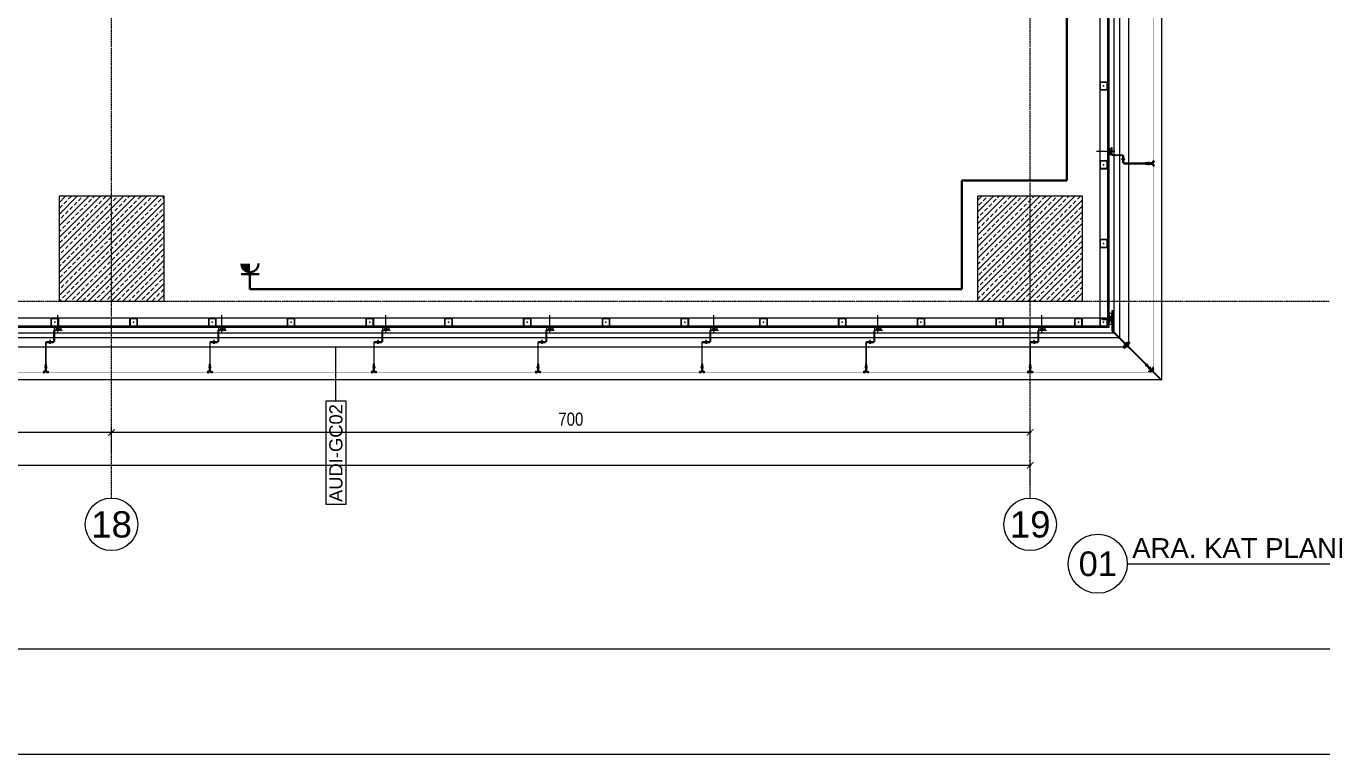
# Model space of a CAD drawing. Extents: x -1439 to 23780, y -1362 to 4476.
# Drawn here: x 15847 to 16835, y 0 to 555 of the extents above; entities that cross this region are included whole.
import ezdxf
from ezdxf.enums import TextEntityAlignment as Align

# ---------------------------------------------------------------- set-up
doc = ezdxf.new("R2010")
doc.units = 0
doc.header["$MEASUREMENT"] = 0
for name, pattern in [('Audi$0$DASHDOT2', [0.5, 0.25, -0.125, 0, -0.125]), ('Audi$0$DOT2', [0.125, 0, -0.125]), ('Audi$0$HIDDEN', [0.375, 0.25, -0.125])]:
    doc.linetypes.add(name, pattern=pattern)
doc.layers.get('0').update_dxf_attribs({"color": 9, "lineweight": 9})
doc.layers.get('Defpoints').update_dxf_attribs({"color": 9, "lineweight": 9})
for name, color, linetype, lineweight in [('Audi$0$01', 8, 'Continuous', 9), ('Audi$0$06C', 8, 'Continuous', 9), ('Audi$0$06D', 8, 'Continuous', 9), ('Audi$0$09W', 8, 'Continuous', 9), ('Audi$0$10', 8, 'Continuous', 9), ('Audi$0$11', 8, 'Continuous', 9), ('Audi$0$20', 8, 'Audi$0$DOT2', 9), ('Audi$0$21', 8, 'Continuous', 9), ('Audi$0$22', 8, 'Continuous', 9), ('Audi$0$24', 8, 'Audi$0$DASHDOT2', 9), ('Audi$0$25', 8, 'Continuous', 9), ('Audi$0$33', 8, 'Audi$0$BATTING', 9), ('Audi$0$35', 8, 'Continuous', 9), ('E-ETANŞ PRİZ', 7, 'Continuous', 30), ('E-KABLO', 7, 'Continuous', 30)]:
    doc.layers.add(name, color=color, linetype=linetype, lineweight=lineweight)
doc.layers.add('Audi$0$40A', color=8, linetype='Continuous', lineweight=9, plot=False)
doc.styles.add('Audi$0$Arial', font='arial.ttf', dxfattribs={"height": 2.5})
doc.styles.add('Audi$0$MuuM_TEXT-ITALIC', font='ARIALNI.TTF')
doc.styles.add('Audi$0$MuuM_TEXT-STANDART', font='ARIALN.TTF')
doc.linetypes.add('Audi$0$BATTING', pattern='A,0.0001,-0.1,[134,ltypeshp.shx,S=0.1,R=0,X=-0.1,Y=0],-0.2,[134,ltypeshp.shx,S=0.1,R=180,X=0.1,Y=0],-0.1', length=0.4001)
doc.dimstyles.new('Audi$0$MuuM_DIM50', dxfattribs={"dimscale": 5, "dimtxt": 2, "dimasz": 1, "dimexe": 1, "dimexo": 1, "dimgap": 1, "dimtad": 1, "dimdec": 1, "dimrnd": 0.5, "dimdsep": 46, "dimtxsty": 'Audi$0$MuuM_TEXT-STANDART', "dimblk": 'Audi$0$_ArchTick', "dimcen": 0, "dimdle": 0.15, "dimclrd": 256, "dimclre": 256, "dimclrt": 256, "dimadec": 0, "dimazin": 0, "dimtfac": 5, "dimtdec": 1, "dimtix": 1, "dimtmove": 2, "dimatfit": 3, "dimldrblk": 'Audi$0$_Dot', "dimfxl": 3, "dimfxlon": 1, "dimtolj": 1, "dimlwd": -1, "dimlwe": -1, "dimarcsym": 0})

# ---------------------------------------------------------------- blocks, each defined once
blk = doc.blocks.new('Audi$0$0_drawinglabel')
blk.add_lwpolyline([(3, 0), (46.86, 0)])
blk.add_circle((0, 0), 3)
at = {"style": 'Audi$0$Arial'}
blk.add_attdef('CIZIMADI', text='', height=2, dxfattribs=at).set_placement((3.5, 0), align=Align.BOTTOM_LEFT)
blk.add_attdef('OLCEK', text='', height=2, dxfattribs=at).set_placement((46.46, 0), align=Align.BOTTOM_RIGHT)
blk.add_attdef('CIZIMNO', text='', height=2.5, dxfattribs=at).set_placement((0, 0), align=Align.MIDDLE)
at = {"style": 'Audi$0$MuuM_TEXT-ITALIC'}
blk.add_attdef('DRAWINGNAME', text='', height=2, dxfattribs=at).set_placement((3.5, -0.59), align=Align.TOP_LEFT)
blk.add_attdef('SCALE', text='', height=2, dxfattribs=at).set_placement((46.46, -0.59), align=Align.TOP_RIGHT)
blk = doc.blocks.new('Audi$0$0_wallno')
blk.add_lwpolyline([(-7.84, 1.5), (7.94, 1.5), (7.94, -1.5), (-7.84, -1.5)], close=True)
blk.add_lwpolyline([(7.94, 0), (16.13, 0)])
at = {"style": 'Audi$0$Arial'}
blk.add_attdef('GENISLIK', text='', height=2, dxfattribs=at).set_placement((8.44, 0), align=Align.BOTTOM_LEFT)
blk.add_attdef('DUVARNO', text='', height=2, dxfattribs=at).set_placement((0, 0), align=Align.MIDDLE_CENTER)
blk.add_attdef('YUKSEKLIK', text='', height=2, dxfattribs=at).set_placement((8.44, -0.5), align=Align.TOP_LEFT)
blk = doc.blocks.new('Audi$0$KAPI KODLARI 2. KAT')
at = {"layer": 'Audi$0$22'}
ref = blk.add_blockref('Audi$0$0_wallno', (16083.46, 229.34), dxfattribs=dict(at, xscale=5, yscale=5, zscale=5, rotation=90))
ref.add_attrib('DUVARNO', 'AUDI-GC02', dxfattribs={"layer": '0', "height": 10, "rotation": 90, "style": 'Audi$0$Arial'}).set_placement((16083.46, 229.34), align=Align.MIDDLE_CENTER)
blk = doc.blocks.new('Audi$0$p-kolon_80x80')
at = {"layer": 'Audi$0$09W'}
h = blk.add_hatch(dxfattribs=at)
h.set_pattern_fill('ANSI33', color=256, scale=25, style=0)
h.set_pattern_definition([(45, (-1222.5, -385), (-4.419417, 4.419417), []), (45, (-1218.0806, -385), (-4.419417, 4.419417), [3.125, -1.5625])])
h.paths.add_polyline_path([(-40, -40), (40, -40), (40, 40), (-40, 40)])
blk.add_lwpolyline([(-40, -40), (40, -40), (40, 40), (-40, 40)], close=True)
blk = doc.blocks.new('Audi$0$0_aks')
at = {"linetype": 'Continuous'}
blk.add_circle((0, 0), 2, dxfattribs=at)
at = {"style": 'Audi$0$Arial'}
blk.add_attdef('AKS', text='', height=2, dxfattribs=at).set_placement((0, 0), align=Align.MIDDLE_CENTER)
blk = doc.blocks.new('Audi$0$_ArchTick')
at = {"color": 0, "linetype": 'ByBlock', "const_width": 0.15}
blk.add_lwpolyline([(-0.5, -0.5), (0.5, 0.5)], dxfattribs=at)
blk = doc.blocks.new('*D496')
at = {"layer": 'Audi$0$25', "transparency": 16777216}
for p, q in [((-3500.75, -2565), (0.75, -2565)), ((-3500, -2580), (-3500, -2560)), ((0, -2580), (0, -2560))]:
    blk.add_line(p, q, dxfattribs=at)
at = {"layer": 'Defpoints', "color": 0, "transparency": 16777216}
for p in [(0, -2565), (-3500, -2590), (0, -2590)]:
    blk.add_point(p, dxfattribs=at)
at = {"layer": 'Audi$0$25', "transparency": 16777216, "xscale": 5, "yscale": 5, "zscale": 5, "rotation": 180}
blk.add_blockref('Audi$0$_ArchTick', (-3500, -2565), dxfattribs=at)
at = {"layer": 'Audi$0$25', "transparency": 16777216, "xscale": 5, "yscale": 5, "zscale": 5}
blk.add_blockref('Audi$0$_ArchTick', (0, -2565), dxfattribs=at)
at = {"layer": 'Audi$0$25', "transparency": 16777216, "insert": (-1750, -2554.89), "char_height": 10, "attachment_point": 5, "style": 'Audi$0$MuuM_TEXT-STANDART'}
blk.add_mtext('\\A1;3500', dxfattribs=at)
blk = doc.blocks.new('Audi$0$_Dot')
at = {"color": 0, "linetype": 'ByBlock', "lineweight": -2}
blk.add_line((-0.5, 0), (-1, 0), dxfattribs=at)
at = {"color": 0, "linetype": 'ByBlock', "const_width": 0.5}
blk.add_lwpolyline([(-0.25, 0, 1), (0.25, 0, 1)], format="xyb", close=True, dxfattribs=at)
blk = doc.blocks.new('*D497')
at = {"layer": 'Audi$0$25', "transparency": 16777216}
for p, q in [((-700, -2555), (-700, -2535)), ((0, -2555), (0, -2535)), ((0.75, -2540), (-700.75, -2540))]:
    blk.add_line(p, q, dxfattribs=at)
at = {"layer": 'Defpoints', "color": 0, "transparency": 16777216}
for p in [(-700, -2540), (-700, -2590), (0, -2590)]:
    blk.add_point(p, dxfattribs=at)
at = {"layer": 'Audi$0$25', "transparency": 16777216, "xscale": 5, "yscale": 5, "zscale": 5, "rotation": 180}
blk.add_blockref('Audi$0$_ArchTick', (-700, -2540), dxfattribs=at)
at = {"layer": 'Audi$0$25', "transparency": 16777216, "xscale": 5, "yscale": 5, "zscale": 5}
blk.add_blockref('Audi$0$_ArchTick', (0, -2540), dxfattribs=at)
at = {"layer": 'Audi$0$25', "transparency": 16777216, "insert": (-350, -2529.89), "char_height": 10, "attachment_point": 5, "style": 'Audi$0$MuuM_TEXT-STANDART'}
blk.add_mtext('\\A1;700', dxfattribs=at)
blk = doc.blocks.new('*D498')
at = {"layer": 'Audi$0$25', "transparency": 16777216}
for p, q in [((-1400, -2555), (-1400, -2535)), ((-700, -2555), (-700, -2535)), ((-699.25, -2540), (-1400.75, -2540))]:
    blk.add_line(p, q, dxfattribs=at)
at = {"layer": 'Defpoints', "color": 0, "transparency": 16777216}
for p in [(-1400, -2540), (-1400, -2590), (-700, -2590)]:
    blk.add_point(p, dxfattribs=at)
at = {"layer": 'Audi$0$25', "transparency": 16777216, "xscale": 5, "yscale": 5, "zscale": 5, "rotation": 180}
blk.add_blockref('Audi$0$_ArchTick', (-1400, -2540), dxfattribs=at)
at = {"layer": 'Audi$0$25', "transparency": 16777216, "xscale": 5, "yscale": 5, "zscale": 5}
blk.add_blockref('Audi$0$_ArchTick', (-700, -2540), dxfattribs=at)
at = {"layer": 'Audi$0$25', "transparency": 16777216, "insert": (-1050, -2529.89), "char_height": 10, "attachment_point": 5, "style": 'Audi$0$MuuM_TEXT-STANDART'}
blk.add_mtext('\\A1;700', dxfattribs=at)
blk = doc.blocks.new('Audi$0$p- alum kaplama profil')
at = {"lineweight": 13}
blk.add_lwpolyline([(7.12, 12.59), (7.12, 26.49)], dxfattribs=at)
at = {"lineweight": 18}
blk.add_lwpolyline([(4.09, 6.16), (-1.41, 6.16), (-1.41, 6.46), (4.09, 6.46, 0.414214), (4.29, 6.66), (4.29, 14.66, -0.414214), (4.79, 15.16), (10.29, 15.16), (10.29, 14.86), (4.79, 14.86, 0.414214), (4.59, 14.66), (4.59, 6.66, -0.414214)], format="xyb", close=True, dxfattribs=at)
at = {"lineweight": 5}
blk.add_lwpolyline([(9.44, 15.16), (4.79, 15.16), (4.79, 17.16), (9.44, 17.16)], close=True, dxfattribs=at)
for points in [[(4.79, 15.16), (9.44, 17.16)], [(9.44, 15.16), (4.79, 17.16)]]:
    blk.add_lwpolyline(points, dxfattribs=at)
blk.add_lwpolyline([(-2.06, 5.56), (-2.06, -2.34), (-2.06, -15.69), (-1.66, -15.69), (-1.66, -2.34), (-1.66, 5.56), (-1.66, 5.56), (-1.66, 5.57), (-1.66, 5.57), (-1.66, 5.58), (-1.66, 5.58), (-1.65, 5.59), (-1.65, 5.59), (-1.65, 5.59), (-1.65, 5.6), (-1.65, 5.6), (-1.64, 5.61), (-1.64, 5.61), (-1.64, 5.62), (-1.64, 5.62), (-1.63, 5.62), (-1.63, 5.63), (-1.63, 5.63), (-1.62, 5.63), (-1.62, 5.64), (-1.61, 5.64), (-1.61, 5.64), (-1.61, 5.64), (-1.6, 5.65), (-1.6, 5.65), (-1.59, 5.65), (-1.59, 5.65), (-1.58, 5.65), (-1.58, 5.65), (-1.57, 5.66), (-1.57, 5.66), (-1.56, 5.66), (-1.56, 5.66), (3.94, 5.66), (3.94, 6.06), (-1.56, 6.06), (-1.58, 6.06), (-1.61, 6.05), (-1.63, 6.05), (-1.66, 6.05), (-1.68, 6.04), (-1.7, 6.03), (-1.73, 6.03), (-1.75, 6.02), (-1.77, 6.01), (-1.79, 6), (-1.82, 5.99), (-1.84, 5.97), (-1.86, 5.96), (-1.88, 5.94), (-1.89, 5.93), (-1.91, 5.91), (-1.93, 5.89), (-1.95, 5.87), (-1.96, 5.85), (-1.97, 5.83), (-1.99, 5.81), (-2, 5.79), (-2.01, 5.77), (-2.02, 5.75), (-2.03, 5.72), (-2.04, 5.7), (-2.04, 5.68), (-2.05, 5.65), (-2.05, 5.63), (-2.06, 5.61), (-2.06, 5.58)], close=True)
blk.add_lwpolyline([(-1.66, -2.34), (-2.06, -2.34)])
for points in [[(-2.36, -10.84), (-2.36, -16.39), (-2.36, -16.39, -0.414214), (-2.51, -16.54), (-2.51, -16.54), (-4.06, -16.54), (-4.06, -16.84), (-2.51, -16.84), (-2.51, -16.84, 0.414214), (-2.06, -16.39), (-2.06, -10.84)], [(-1.36, -10.84), (-1.66, -10.84), (-1.66, -16.39, 0.414214), (-1.21, -16.84), (-1.21, -16.84), (0.34, -16.84), (0.34, -16.54), (-1.21, -16.54), (-1.21, -16.54, -0.414214), (-1.36, -16.39), (-1.36, -16.39)]]:
    blk.add_lwpolyline(points, format="xyb", close=True)
for points in [[(0.67, 5.66, -10), (1.91, 5.66, -10)], [(0.67, 5.66, -10), (0.67, 5.64, -10), (0.67, 5.62, -10), (0.67, 5.6, -10), (0.68, 5.58, -10), (0.68, 5.56, -10), (0.69, 5.54, -10), (0.69, 5.52, -10), (0.7, 5.5, -10), (0.7, 5.48, -10), (0.71, 5.46, -10), (0.72, 5.45, -10), (0.73, 5.43, -10), (0.74, 5.41, -10), (0.75, 5.4, -10), (0.76, 5.38, -10), (0.77, 5.36, -10), (0.79, 5.35, -10), (0.8, 5.33, -10), (0.81, 5.32, -10), (0.83, 5.31, -10), (0.84, 5.29, -10), (0.86, 5.28, -10), (0.87, 5.27, -10), (0.89, 5.26, -10), (0.91, 5.25, -10), (0.92, 5.24, -10), (0.94, 5.23, -10), (0.96, 5.22, -10), (0.98, 5.21, -10), (1, 5.21, -10), (1.02, 5.2, -10), (1.03, 5.2, -10)], [(0.96, 5.66, -10), (0.97, 5.66, -10), (0.97, 5.66, -10), (0.97, 5.66, -10), (0.98, 5.66, -10), (0.98, 5.66, -10), (0.99, 5.66, -10), (0.99, 5.66, -10), (1, 5.66, -10), (1, 5.67, -10), (1, 5.67, -10), (1.01, 5.67, -10), (1.01, 5.67, -10), (1.01, 5.67, -10), (1.02, 5.68, -10), (1.02, 5.68, -10), (1.02, 5.68, -10), (1.03, 5.69, -10), (1.03, 5.69, -10), (1.03, 5.69, -10), (1.04, 5.7, -10), (1.04, 5.7, -10), (1.04, 5.7, -10), (1.04, 5.71, -10), (1.04, 5.71, -10), (1.05, 5.72, -10), (1.05, 5.72, -10), (1.05, 5.72, -10), (1.05, 5.73, -10), (1.05, 5.73, -10), (1.05, 5.74, -10), (1.05, 5.74, -10), (1.05, 5.75, -10)], [(1.61, 6.87, -10), (0.98, 6.96, -10)], [(1.33, 5.85, -10), (0.98, 5.88, -10)], [(1.56, 7.05, -10), (1.02, 7.13, -10)], [(1.03, 5.2, -10), (1.04, 5.2, -10), (1.05, 5.19, -10), (1.05, 5.19, -10), (1.06, 5.19, -10), (1.06, 5.19, -10), (1.07, 5.19, -10), (1.07, 5.19, -10), (1.08, 5.19, -10), (1.08, 5.19, -10), (1.09, 5.19, -10), (1.09, 5.18, -10), (1.1, 5.18, -10), (1.1, 5.18, -10), (1.11, 5.18, -10), (1.11, 5.18, -10), (1.12, 5.18, -10), (1.12, 5.18, -10), (1.13, 5.18, -10), (1.13, 5.18, -10), (1.14, 5.18, -10), (1.15, 5.18, -10), (1.15, 5.18, -10), (1.16, 5.17, -10), (1.16, 5.17, -10), (1.17, 5.17, -10), (1.17, 5.17, -10), (1.18, 5.17, -10), (1.18, 5.17, -10), (1.19, 5.17, -10), (1.19, 5.17, -10), (1.2, 5.17, -10), (1.2, 5.17, -10)], [(1.05, 6.91, -10), (1.29, 7.56, -10)], [(1.05, 5.83, -10), (1.05, 6.01, -10)], [(1.05, 5.75, -10), (1.05, 5.83, -10)], [(1.2, 5.17, -10), (1.2, 5.2, -10)], [(1.38, 5.2, -10), (1.2, 5.2, -10)], [(1.29, 4.93, -10), (1.29, 7.8, -10)], [(1.53, 6.82, -10), (1.29, 7.56, -10)], [(1.29, 6.16, -10), (1.29, 6.26, -10)], [(1.38, 5.17, -10), (1.38, 5.2, -10)], [(1.38, 5.17, -10), (1.38, 5.17, -10), (1.39, 5.17, -10), (1.39, 5.17, -10), (1.4, 5.17, -10), (1.41, 5.17, -10), (1.41, 5.17, -10), (1.42, 5.17, -10), (1.42, 5.17, -10), (1.43, 5.17, -10), (1.43, 5.18, -10), (1.44, 5.18, -10), (1.44, 5.18, -10), (1.45, 5.18, -10), (1.45, 5.18, -10), (1.46, 5.18, -10), (1.46, 5.18, -10), (1.47, 5.18, -10), (1.47, 5.18, -10), (1.48, 5.18, -10), (1.48, 5.18, -10), (1.49, 5.18, -10), (1.5, 5.19, -10), (1.5, 5.19, -10), (1.51, 5.19, -10), (1.51, 5.19, -10), (1.52, 5.19, -10), (1.52, 5.19, -10), (1.53, 5.19, -10), (1.53, 5.19, -10), (1.54, 5.19, -10), (1.54, 5.2, -10), (1.55, 5.2, -10)], [(1.53, 5.75, -10), (1.53, 5.92, -10)], [(1.53, 5.75, -10), (1.53, 5.74, -10), (1.53, 5.74, -10), (1.53, 5.73, -10), (1.53, 5.73, -10), (1.53, 5.72, -10), (1.54, 5.72, -10), (1.54, 5.72, -10), (1.54, 5.71, -10), (1.54, 5.71, -10), (1.54, 5.7, -10), (1.54, 5.7, -10), (1.55, 5.7, -10), (1.55, 5.69, -10), (1.55, 5.69, -10), (1.55, 5.69, -10), (1.56, 5.68, -10), (1.56, 5.68, -10), (1.56, 5.68, -10), (1.57, 5.67, -10), (1.57, 5.67, -10), (1.58, 5.67, -10), (1.58, 5.67, -10), (1.58, 5.67, -10), (1.59, 5.66, -10), (1.59, 5.66, -10), (1.6, 5.66, -10), (1.6, 5.66, -10), (1.6, 5.66, -10), (1.61, 5.66, -10), (1.61, 5.66, -10), (1.62, 5.66, -10), (1.62, 5.66, -10)], [(1.55, 5.2, -10), (1.57, 5.2, -10), (1.59, 5.21, -10), (1.6, 5.21, -10), (1.62, 5.22, -10), (1.64, 5.23, -10), (1.66, 5.24, -10), (1.68, 5.25, -10), (1.69, 5.26, -10), (1.71, 5.27, -10), (1.73, 5.28, -10), (1.74, 5.29, -10), (1.76, 5.31, -10), (1.77, 5.32, -10), (1.78, 5.33, -10), (1.8, 5.35, -10), (1.81, 5.36, -10), (1.82, 5.38, -10), (1.83, 5.4, -10), (1.84, 5.41, -10), (1.85, 5.43, -10), (1.86, 5.45, -10), (1.87, 5.46, -10), (1.88, 5.48, -10), (1.89, 5.5, -10), (1.89, 5.52, -10), (1.9, 5.54, -10), (1.9, 5.56, -10), (1.9, 5.58, -10), (1.91, 5.6, -10), (1.91, 5.62, -10), (1.91, 5.64, -10), (1.91, 5.66, -10)], [(-3.84, -17.04, 0), (-3.81, -17.07, 0), (-3.78, -17.1, 0), (-3.75, -17.12, 0), (-3.72, -17.15, 0), (-3.69, -17.17, 0), (-3.66, -17.19, 0), (-3.62, -17.21, 0), (-3.59, -17.23, 0), (-3.55, -17.24, 0), (-3.52, -17.26, 0), (-3.48, -17.27, 0), (-3.44, -17.28, 0), (-3.4, -17.28, 0), (-3.36, -17.29, 0), (-3.32, -17.29, 0), (-3.29, -17.29, 0), (-3.25, -17.29, 0), (-3.21, -17.29, 0), (-3.17, -17.28, 0), (-3.13, -17.28, 0), (-3.09, -17.27, 0), (-3.06, -17.26, 0), (-3.02, -17.24, 0), (-2.98, -17.23, 0), (-2.95, -17.21, 0), (-2.91, -17.19, 0), (-2.88, -17.17, 0), (-2.85, -17.15, 0), (-2.82, -17.12, 0), (-2.79, -17.1, 0), (-2.76, -17.07, 0), (-2.73, -17.04, 0)], [(-3.29, -17.04, 0), (-3.84, -17.04, 0)], [(-2.85, -16.54, 0), (-2.86, -16.51, 0), (-2.87, -16.47, 0), (-2.89, -16.44, 0), (-2.91, -16.41, 0), (-2.93, -16.38, 0), (-2.96, -16.35, 0), (-2.98, -16.33, 0), (-3.01, -16.31, 0), (-3.04, -16.29, 0), (-3.07, -16.27, 0), (-3.11, -16.25, 0), (-3.14, -16.24, 0), (-3.18, -16.23, 0), (-3.21, -16.22, 0), (-3.25, -16.22, 0), (-3.29, -16.22, 0), (-3.32, -16.22, 0), (-3.36, -16.22, 0), (-3.39, -16.23, 0), (-3.43, -16.24, 0), (-3.46, -16.25, 0), (-3.5, -16.27, 0), (-3.53, -16.29, 0), (-3.56, -16.31, 0), (-3.59, -16.33, 0), (-3.61, -16.35, 0), (-3.64, -16.38, 0), (-3.66, -16.41, 0), (-3.68, -16.44, 0), (-3.7, -16.47, 0), (-3.71, -16.51, 0), (-3.73, -16.54, 0)], [(-3.29, -16.54, 0), (-3.73, -16.54, 0)], [(-3.29, -16.54, 0), (-3.55, -16.54, 0)], [(-3.55, -16.54, 0), (-3.29, -16.54, 0)], [(-3.55, -17.04, 0), (-3.55, -16.54, 0)], [(-3.29, -17.54, 0), (-3.29, -16.04, 0)], [(-3.29, -16.54, 0), (-2.85, -16.54, 0)], [(-3.29, -16.54, 0), (-3.03, -16.54, 0)], [(-3.03, -16.54, 0), (-3.29, -16.54, 0)], [(-3.29, -17.04, 0), (-2.73, -17.04, 0)], [(-3.03, -17.04, 0), (-3.03, -16.54, 0)], [(-2.86, -13.04, 0), (-0.86, -13.04, 0)], [(-2.36, -12.52, 0), (-2.4, -12.53, 0), (-2.43, -12.56, 0), (-2.47, -12.58, 0), (-2.5, -12.6, 0), (-2.53, -12.63, 0), (-2.56, -12.66, 0), (-2.59, -12.69, 0), (-2.61, -12.73, 0), (-2.63, -12.76, 0), (-2.65, -12.8, 0), (-2.67, -12.84, 0), (-2.68, -12.88, 0), (-2.69, -12.92, 0), (-2.7, -12.96, 0), (-2.71, -13, 0), (-2.71, -13.04, 0), (-2.71, -13.08, 0), (-2.7, -13.13, 0), (-2.69, -13.17, 0), (-2.68, -13.21, 0), (-2.67, -13.25, 0), (-2.65, -13.28, 0), (-2.63, -13.32, 0), (-2.61, -13.36, 0), (-2.59, -13.39, 0), (-2.56, -13.42, 0), (-2.53, -13.45, 0), (-2.5, -13.48, 0), (-2.47, -13.51, 0), (-2.43, -13.53, 0), (-2.4, -13.55, 0), (-2.36, -13.57, 0)], [(-2.36, -13.04, 0), (-2.36, -12.52, 0)], [(-2.36, -13.04, 0), (-2.36, -12.73, 0)], [(-2.36, -12.73, 0), (-2.36, -13.04, 0)], [(-1.36, -12.73, 0), (-2.36, -12.73, 0)], [(-2.36, -13.04, 0), (-2.36, -13.36, 0)], [(-2.36, -13.04, 0), (-2.36, -13.57, 0)], [(-2.36, -13.36, 0), (-2.36, -13.04, 0)], [(-1.36, -13.36, 0), (-2.36, -13.36, 0)], [(-1.36, -13.04, 0), (-1.36, -12.37, 0)], [(-1.36, -13.72, 0), (-1.32, -13.68, 0), (-1.29, -13.65, 0), (-1.26, -13.61, 0), (-1.23, -13.58, 0), (-1.2, -13.54, 0), (-1.18, -13.5, 0), (-1.16, -13.45, 0), (-1.14, -13.41, 0), (-1.12, -13.37, 0), (-1.1, -13.32, 0), (-1.09, -13.28, 0), (-1.08, -13.23, 0), (-1.07, -13.18, 0), (-1.06, -13.14, 0), (-1.06, -13.09, 0), (-1.06, -13.04, 0), (-1.06, -12.99, 0), (-1.06, -12.95, 0), (-1.07, -12.9, 0), (-1.08, -12.85, 0), (-1.09, -12.81, 0), (-1.1, -12.76, 0), (-1.12, -12.72, 0), (-1.14, -12.67, 0), (-1.16, -12.63, 0), (-1.18, -12.59, 0), (-1.2, -12.55, 0), (-1.23, -12.51, 0), (-1.26, -12.47, 0), (-1.29, -12.43, 0), (-1.32, -12.4, 0), (-1.36, -12.37, 0)], [(-1.36, -13.04, 0), (-1.36, -13.72, 0)], [(-0.56, -17.04, 0), (-1.11, -17.04, 0)], [(0, -17.04, 0), (-0.03, -17.07, 0), (-0.06, -17.1, 0), (-0.09, -17.12, 0), (-0.12, -17.15, 0), (-0.15, -17.17, 0), (-0.18, -17.19, 0), (-0.22, -17.21, 0), (-0.25, -17.23, 0), (-0.29, -17.24, 0), (-0.33, -17.26, 0), (-0.36, -17.27, 0), (-0.4, -17.28, 0), (-0.44, -17.28, 0), (-0.48, -17.29, 0), (-0.52, -17.29, 0), (-0.56, -17.29, 0), (-0.59, -17.29, 0), (-0.63, -17.29, 0), (-0.67, -17.28, 0), (-0.71, -17.28, 0), (-0.75, -17.27, 0), (-0.79, -17.26, 0), (-0.82, -17.24, 0), (-0.86, -17.23, 0), (-0.89, -17.21, 0), (-0.93, -17.19, 0), (-0.96, -17.17, 0), (-0.99, -17.15, 0), (-1.02, -17.12, 0), (-1.05, -17.1, 0), (-1.08, -17.07, 0), (-1.11, -17.04, 0)], [(-1, -16.54, 0), (-0.98, -16.51, 0), (-0.97, -16.47, 0), (-0.95, -16.44, 0), (-0.93, -16.41, 0), (-0.91, -16.38, 0), (-0.88, -16.35, 0), (-0.86, -16.33, 0), (-0.83, -16.31, 0), (-0.8, -16.29, 0), (-0.77, -16.27, 0), (-0.73, -16.25, 0), (-0.7, -16.24, 0), (-0.66, -16.23, 0), (-0.63, -16.22, 0), (-0.59, -16.22, 0), (-0.56, -16.22, 0), (-0.52, -16.22, 0), (-0.48, -16.22, 0), (-0.45, -16.23, 0), (-0.41, -16.24, 0), (-0.38, -16.25, 0), (-0.34, -16.27, 0), (-0.31, -16.29, 0), (-0.28, -16.31, 0), (-0.25, -16.33, 0), (-0.23, -16.35, 0), (-0.2, -16.38, 0), (-0.18, -16.41, 0), (-0.16, -16.44, 0), (-0.14, -16.47, 0), (-0.13, -16.51, 0), (-0.12, -16.54, 0)], [(-0.56, -16.54, 0), (-1, -16.54, 0)], [(-0.56, -16.54, 0), (-0.82, -16.54, 0)], [(-0.82, -16.54, 0), (-0.56, -16.54, 0)], [(-0.82, -17.04, 0), (-0.82, -16.54, 0)], [(-0.56, -17.54, 0), (-0.56, -16.04, 0)], [(-0.56, -16.54, 0), (-0.3, -16.54, 0)], [(-0.56, -16.54, 0), (-0.12, -16.54, 0)], [(-0.3, -16.54, 0), (-0.56, -16.54, 0)], [(-0.56, -17.04, 0), (0, -17.04, 0)], [(-0.3, -17.04, 0), (-0.3, -16.54, 0)]]:
    blk.add_polyline3d(points)
blk = doc.blocks.new('Audi$0$p-cephe_kose profili')
at = {"linetype": 'Continuous', "lineweight": 13}
for p, q in [((-2.75, 12.75), (-3.15, 12.75)), ((-3.15, -2.87), (-3.15, 12.75)), ((-2.75, -3.03), (-2.75, 12.75)), ((-3.15, -2.87), (-30.14, -29.86)), ((-2.75, -3.03), (-29.86, -30.14)), ((-33.53, -32.82), (-28.58, -27.87)), ((-33.32, -33.03), (-28.37, -28.08)), ((-28.08, -28.37), (-33.03, -33.32)), ((-27.87, -28.58), (-32.82, -33.53)), ((-28.37, -28.08), (-28.58, -27.87)), ((-28.08, -28.37), (-27.87, -28.58)), ((-33.85, -33.57), (-40.45, -40.17)), ((-33.57, -33.85), (-40.17, -40.45)), ((-34, -30.65), (-34, -32.75)), ((-34, -30.65), (-33.7, -30.65)), ((-33.85, -33.57), (-30.14, -29.86)), ((-33.57, -33.85), (-33.85, -33.57)), ((-33.7, -30.65), (-33.7, -32.75)), ((-33.57, -33.85), (-29.86, -30.14)), ((-32.75, -33.7), (-30.65, -33.7)), ((-32.75, -34), (-30.65, -34)), ((-30.65, -34), (-30.65, -33.7)), ((-30.14, -29.86), (-29.86, -30.14)), ((-29.86, -30.14), (-30.14, -29.86)), ((-40.45, -40.17), (-40.17, -40.45))]:
    blk.add_line(p, q, dxfattribs=at)
at = {"linetype": 'Continuous', "lineweight": 5}
for p, q in [((-2.75, 2.25), (-0.25, 10.25)), ((-0.25, 2.25), (-2.75, 10.25)), ((-3.15, 6.69), (1.05, 6.69)), ((1.05, 5.81), (-3.15, 5.81)), ((-2.73, 6.25), (4.2, 6.25)), ((4.85, 6.62), (1.05, 6.62)), ((4.85, 5.88), (1.05, 5.88))]:
    blk.add_line(p, q, dxfattribs=at)
for p, q in [((-16.23, -12.06), (-13.36, -12.06)), ((-15.99, -11.97), (-15.95, -11.97)), ((-15.99, -12.15), (-15.95, -12.15)), ((-15.95, -11.97), (-15.95, -12.15)), ((-15.5, -12.68), (-15.5, -11.44)), ((-15.41, -11.82), (-15.23, -11.82)), ((-15.41, -12.3), (-15.32, -12.3)), ((-15.32, -12.3), (-15.14, -12.3)), ((-15.3, -12.02), (-15.28, -12.37)), ((-15.23, -11.82), (-15.05, -11.82)), ((-15.19, -11.74), (-15.1, -12.37)), ((-15.14, -12.3), (-14.96, -12.3)), ((-15.05, -11.82), (-14.87, -11.82)), ((-15.01, -11.74), (-14.92, -12.37)), ((-14.96, -12.3), (-14.78, -12.3)), ((-14.87, -11.82), (-14.69, -11.82)), ((-14.83, -11.74), (-14.74, -12.37)), ((-14.78, -12.3), (-14.6, -12.3)), ((-14.69, -11.82), (-14.51, -11.82)), ((-14.65, -11.74), (-14.56, -12.37)), ((-14.6, -12.3), (-14.42, -12.3)), ((-14.51, -11.82), (-14.33, -11.82)), ((-14.47, -11.74), (-14.38, -12.37)), ((-14.42, -12.3), (-14.24, -12.3)), ((-14.33, -11.82), (-13.6, -12.06)), ((-14.29, -11.74), (-14.2, -12.37)), ((-14.24, -12.3), (-13.6, -12.06)), ((-14.1, -11.79), (-14.03, -12.33)), ((-12.68, -15.51), (-11.44, -15.51)), ((-11.74, -14.3), (-12.37, -14.21)), ((-11.74, -14.48), (-12.37, -14.39)), ((-11.74, -14.66), (-12.37, -14.57)), ((-11.74, -14.84), (-12.37, -14.75)), ((-11.74, -15.02), (-12.37, -14.93)), ((-11.74, -15.2), (-12.37, -15.11)), ((-12.02, -15.31), (-12.37, -15.29)), ((-11.79, -14.11), (-12.33, -14.03)), ((-12.3, -14.25), (-12.06, -13.61)), ((-12.3, -14.43), (-12.3, -14.25)), ((-12.3, -14.61), (-12.3, -14.43)), ((-12.3, -14.79), (-12.3, -14.61)), ((-12.3, -14.97), (-12.3, -14.79)), ((-12.3, -15.15), (-12.3, -14.97)), ((-12.3, -15.33), (-12.3, -15.15)), ((-12.3, -15.42), (-12.3, -15.33)), ((-12.15, -15.99), (-12.15, -15.96)), ((-11.97, -15.96), (-12.15, -15.96)), ((-12.06, -16.24), (-12.06, -13.37)), ((-11.82, -14.34), (-12.06, -13.61)), ((-11.97, -15.99), (-11.97, -15.96)), ((-11.82, -14.52), (-11.82, -14.34)), ((-11.82, -14.7), (-11.82, -14.52)), ((-11.82, -14.88), (-11.82, -14.7)), ((-11.82, -15.06), (-11.82, -14.88)), ((-11.82, -15.24), (-11.82, -15.06)), ((-11.82, -15.42), (-11.82, -15.24))]:
    blk.add_line(p, q)
at = {"linetype": 'Continuous', "lineweight": 18}
for p, q in [((-15.25, -10.86), (-15.25, -14)), ((-15.25, -10.86), (-14.95, -10.86)), ((-14.95, -10.86), (-14.95, -14)), ((-14.78, -14.07), (-12.56, -11.86)), ((-14.57, -14.28), (-12.35, -12.07)), ((-12.07, -12.35), (-14.28, -14.57)), ((-11.86, -12.56), (-14.07, -14.78)), ((-14, -14.95), (-10.86, -14.95)), ((-14, -15.25), (-10.86, -15.25)), ((-12.35, -12.07), (-12.56, -11.86)), ((-12.07, -12.35), (-11.86, -12.56)), ((-10.86, -15.25), (-10.86, -14.95))]:
    blk.add_line(p, q, dxfattribs=at)
at = {"lineweight": 5}
for p, q in [((-13.02, -13.73), (-13.73, -13.02)), ((-13.29, -13.01), (-13.66, -13.38)), ((-13.65, -12.66), (-12.44, -13.86)), ((-13.29, -13.01), (-13.52, -13.23)), ((-13.52, -13.23), (-13.29, -13.01)), ((-13.29, -13.01), (-12.92, -12.64)), ((-13.29, -13.01), (-13.07, -12.79)), ((-13.07, -12.79), (-13.29, -13.01)), ((-12.57, -13.28), (-13.28, -12.57)), ((-12.8, -13.5), (-13.27, -13.98)), ((-12.8, -13.5), (-12.32, -13.03)), ((-28.94, -29.65), (-29.65, -28.94)), ((-29.22, -28.93), (-29.59, -29.3)), ((-29.57, -28.58), (-28.37, -29.78)), ((-29.22, -28.93), (-29.44, -29.16)), ((-29.44, -29.16), (-29.22, -28.93)), ((-29.22, -28.93), (-28.84, -28.56)), ((-29.22, -28.93), (-28.99, -28.71)), ((-28.99, -28.71), (-29.22, -28.93)), ((-28.5, -29.21), (-29.21, -28.5)), ((-28.72, -29.43), (-29.2, -29.91)), ((-28.72, -29.43), (-28.24, -28.95)), ((-34.6, -31.92), (-33.2, -31.92)), ((-34.1, -31.92), (-34.1, -31.37)), ((-34.1, -31.66), (-33.7, -31.66)), ((-34.1, -31.92), (-34.1, -32.47)), ((-34.1, -32.18), (-33.7, -32.18)), ((-33.7, -31.92), (-33.7, -31.48)), ((-33.7, -31.92), (-33.7, -31.66)), ((-33.7, -31.66), (-33.7, -31.92)), ((-33.7, -31.92), (-33.7, -32.36)), ((-33.7, -31.92), (-33.7, -32.18)), ((-33.7, -32.18), (-33.7, -31.92)), ((-31.92, -34.1), (-32.47, -34.1)), ((-31.92, -33.7), (-32.36, -33.7)), ((-31.92, -33.7), (-32.18, -33.7)), ((-32.18, -33.7), (-31.92, -33.7)), ((-32.18, -34.1), (-32.18, -33.7)), ((-31.22, -31.93), (-31.93, -31.22)), ((-31.92, -34.6), (-31.92, -33.2)), ((-31.92, -33.7), (-31.66, -33.7)), ((-31.92, -33.7), (-31.48, -33.7)), ((-31.66, -33.7), (-31.92, -33.7)), ((-31.92, -34.1), (-31.37, -34.1)), ((-31.49, -31.21), (-31.86, -31.58)), ((-31.85, -30.86), (-30.64, -32.06)), ((-31.49, -31.21), (-31.71, -31.43)), ((-31.71, -31.43), (-31.49, -31.21)), ((-31.66, -34.1), (-31.66, -33.7)), ((-31.49, -31.21), (-31.12, -30.84)), ((-31.49, -31.21), (-31.27, -30.99)), ((-31.27, -30.99), (-31.49, -31.21)), ((-30.77, -31.48), (-31.48, -30.77)), ((-31, -31.7), (-31.47, -32.18)), ((-31, -31.7), (-30.52, -31.23))]:
    blk.add_line(p, q, dxfattribs=at)
at = {"lineweight": 0}
blk.add_line((-34, -32.75), (-34, -30.75), dxfattribs=at)
at = {"linetype": 'Continuous', "lineweight": 5}
for points in [[(-2.75, 10.25), (-0.25, 10.25), (-0.25, 2.25), (-2.75, 2.25)], [(1.05, 6.75), (4.85, 6.75), (4.85, 5.75), (1.05, 5.75)]]:
    blk.add_lwpolyline(points, close=True, dxfattribs=at)
blk.add_lwpolyline([(-38.03, -37.75), (-37.75, -38.03)])
for centre, radius, start, end in [((-14.88, -12.06), 1.11, 166.64023, 175.47875), ((-14.88, -12.06), 1.11, 184.52125, 193.35977), ((-15.5, -11.91), 0.473, 90, 166.64023), ((-15.5, -12.21), 0.473, 193.35977, 270), ((-15.41, -11.73), 0.09, 180, 270), ((-15.41, -12.39), 0.09, 90, 180), ((-12.21, -15.51), 0.473, 180, 256.64023), ((-12.39, -15.42), 0.09, 270, 0), ((-12.06, -14.89), 1.11, 256.64023, 265.47875), ((-12.06, -14.89), 1.11, 274.52125, 283.35977), ((-11.73, -15.42), 0.09, 180, 270), ((-11.91, -15.51), 0.473, 283.35977, 360)]:
    blk.add_arc(centre, radius, start, end)
at = {"linetype": 'Continuous', "lineweight": 18}
for centre, radius, start, end in [((-14.85, -14), 0.4, 180, 315), ((-14.85, -14), 0.1, 180, 315), ((-14, -14.85), 0.4, 135, 270), ((-14, -14.85), 0.1, 135, 270)]:
    blk.add_arc(centre, radius, start, end, dxfattribs=at)
at = {"lineweight": 5}
for centre, radius, start, end in [((-13.35, -12.95), 0.57, 67.91943, 202.08057), ((-13.23, -13.07), 0.909, 267.07503, 2.92498), ((-29.27, -28.88), 0.57, 67.91943, 202.08057), ((-29.15, -29), 0.909, 267.07503, 2.92498), ((-33.62, -31.92), 0.732, 131.19054, 228.80946), ((-33.83, -31.92), 0.46, 286.95738, 73.04263), ((-31.92, -33.62), 0.732, 221.19054, 318.80946), ((-31.92, -33.83), 0.46, 16.95737, 163.04262), ((-31.55, -31.15), 0.57, 67.91943, 202.08057), ((-31.43, -31.27), 0.909, 267.07503, 2.92498)]:
    blk.add_arc(centre, radius, start, end, dxfattribs=at)
at = {"linetype": 'Continuous', "lineweight": 13}
for centre, radius, start, end in [((-33.6, -32.75), 0.4, 180, 315), ((-33.6, -32.75), 0.1, 180, 315), ((-32.75, -33.6), 0.4, 135, 270), ((-32.75, -33.6), 0.1, 135, 270)]:
    blk.add_arc(centre, radius, start, end, dxfattribs=at)
at = {"linetype": 'Continuous', "lineweight": 5}
blk.add_rational_spline([(-3.15, 7.25), (-3.22, 7.25), (-3.29, 7.25), (-3.63, 7.25), (-3.68, 6.91), (-3.7, 6.83), (-3.71, 6.75), (-3.79, 6.25), (-3.71, 5.75), (-3.7, 5.67), (-3.68, 5.59), (-3.63, 5.25), (-3.29, 5.25), (-3.22, 5.25), (-3.15, 5.25), (-3.15, 6.25), (-3.15, 7.25)], [1, 1, 1, 0.760917374327, 1, 1, 1, 1, 1, 1, 1, 0.760917374327, 1, 1, 1, 1, 1], degree=2, knots=[0, 0, 0, 1, 1, 2, 2, 3, 3, 4, 4, 5, 5, 6, 6, 7, 7, 8, 8, 8], dxfattribs=at)
blk = doc.blocks.new('Audi$0$prf-60x60')
for points in [[(-2.5, -6), (2.5, -6, 0.414214), (3, -5.5), (3, -0.5, 0.414214), (2.5, 0), (-2.5, 0, 0.414214), (-3, -0.5), (-3, -5.5, 0.414214)], [(-2.5, -5.7), (2.5, -5.7, 0.414214), (2.7, -5.5), (2.7, -0.5, 0.414214), (2.5, -0.3), (-2.5, -0.3, 0.414214), (-2.7, -0.5), (-2.7, -5.5, 0.414214)]]:
    blk.add_lwpolyline(points, format="xyb", close=True)
at = {"color": 252}
blk.add_point((0, -3), dxfattribs=at)
blk = doc.blocks.new('100_ETANŞ PRİZ')
at = {"layer": 'E-ETANŞ PRİZ', "color": 4}
for p, q in [((-1.22, 2.14), (1.28, 2.14)), ((0, 2.4), (0, 0))]:
    blk.add_line(p, q, dxfattribs=at)
at = {"layer": 'E-ETANŞ PRİZ', "color": 4, "const_width": 1.2}
blk.add_lwpolyline([(0.01, 3, -0.414214), (-0.6, 3.59)], format="xyb", dxfattribs=at)
at = {"layer": 'E-ETANŞ PRİZ', "color": 4}
blk.add_arc((0, 3.6), 1.2, 180.7551, 0.7551, dxfattribs=at)
blk = doc.blocks.new('Audi$0$P-AKS_AUDI')
at = {"layer": 'Audi$0$24'}
for points in [[(-700, -2590), (-700, 1250)], [(0, -2590), (0, 1250)], [(-3840, -2440), (360, -2440)]]:
    blk.add_lwpolyline(points, dxfattribs=at)
at = {"layer": 'Audi$0$24', "xscale": 10, "yscale": 10, "zscale": 10}
for p, values in [((-700, -2610), {'AKS': '18'}), ((0, -2610), {'AKS': '19'})]:
    blk.add_blockref('Audi$0$0_aks', p, dxfattribs=at).add_auto_attribs(values)
at = {"layer": 'Audi$0$25'}
for base, p1, p2, picture, middle in [((-1400, -2540), (-700, -2590), (-1400, -2590), '*D498', (-1050, -2529.89)), ((-700, -2540), (0, -2590), (-700, -2590), '*D497', (-350, -2529.89)), ((0, -2565), (-3500, -2590), (0, -2590), '*D496', (-1750, -2554.89))]:
    dim = blk.add_linear_dim(base=base, p1=p1, p2=p2, dimstyle='Audi$0$MuuM_DIM50', dxfattribs=at)
    dim.commit()
    dim.dimension.update_dxf_attribs({"geometry": picture, "text_midpoint": middle})
blk = doc.blocks.new('Audi$0$p-2. kat planı')
at = {"layer": 'Audi$0$06C'}
blk.add_lwpolyline([(16712.5, 1117.68), (16712.5, 1117.68), (16712.5, 285), (15479.12, 285)], dxfattribs=at)
at = {"layer": 'Audi$0$06D'}
for points in [[(16680.5, 1117.38), (16680.5, 317), (15479.12, 317)], [(16687.5, 1117.38), (16687.5, 1117.38), (16687.5, 310), (15479.42, 310)], [(16665.5, 1098.5), (16665.5, 332), (15506.3, 332)]]:
    blk.add_lwpolyline(points, dxfattribs=at)
blk.add_arc((16652.5, -149.03), 1262.01, 90.03992, 157.85268, dxfattribs=at)
at = {"layer": 'Audi$0$10'}
for points, const_width in [([(16706.5, 1117.68), (16706.5, 291), (15479.12, 291)], 0.2), ([(16683.5, 1117.38), (16683.5, 314), (15479.12, 314)], 0.1)]:
    blk.add_lwpolyline(points, dxfattribs=dict(at, const_width=const_width))
at = {"layer": 'Audi$0$11'}
for points in [[(16671.5, 1109.38), (16671.5, 326), (15498.8, 326)], [(16672.5, 1109.38), (16672.5, 325), (15498.8, 325)]]:
    blk.add_lwpolyline(points, dxfattribs=at)
for radius, start, end in [(1267.01, 90, 157.87108), (1266.01, 90.03992, 157.85268)]:
    blk.add_arc((16652.5, -149.03), radius, start, end, dxfattribs=at)
at = {"layer": 'Audi$0$33', "ltscale": 0.4}
blk.add_lwpolyline([(15487.42, 320.98), (16676.53, 321.02), (16676.5, 1107.83), (16676.5, 1107.83)], dxfattribs=at)
at = {"layer": 'Audi$0$01'}
for p in [(15912.5, 385), (16612.5, 385)]:
    blk.add_blockref('Audi$0$p-kolon_80x80', p, dxfattribs=at)
at = {"layer": 'Audi$0$10'}
for name, p, rotation in [('Audi$0$prf-60x60', (16671.5, 509), 270), ('Audi$0$p- alum kaplama profil', (16689.66, 451.86), 90), ('Audi$0$prf-60x60', (16671.5, 449), 270), ('Audi$0$prf-60x60', (16671.5, 389), 270), ('Audi$0$prf-60x60', (15872.3, 329), 270), ('Audi$0$prf-60x60', (15932.3, 329), 270), ('Audi$0$prf-60x60', (15992.3, 329), 270), ('Audi$0$prf-60x60', (16052.3, 329), 270), ('Audi$0$prf-60x60', (16112.3, 329), 270), ('Audi$0$prf-60x60', (16172.3, 329), 270), ('Audi$0$prf-60x60', (16232.3, 329), 270), ('Audi$0$prf-60x60', (16292.3, 329), 270), ('Audi$0$prf-60x60', (16352.3, 329), 270), ('Audi$0$prf-60x60', (16412.3, 329), 270), ('Audi$0$prf-60x60', (16472.3, 329), 270), ('Audi$0$prf-60x60', (16532.3, 329), 270), ('Audi$0$prf-60x60', (16592.3, 329), 270), ('Audi$0$prf-60x60', (16652.3, 329), 270), ('Audi$0$prf-60x60', (16671.5, 329), 270)]:
    blk.add_blockref(name, p, dxfattribs=dict(at, rotation=rotation))
at = {"layer": 'Audi$0$10', "xscale": -1}
blk.add_blockref('Audi$0$p-cephe_kose profili', (16672.25, 325.31), dxfattribs=at)
at = {"layer": 'Audi$0$10'}
for p in [(15864.36, 307.84), (15989.36, 307.84), (16114.36, 307.84), (16239.36, 307.84), (16364.36, 307.84), (16489.36, 307.84), (16614.36, 307.84)]:
    blk.add_blockref('Audi$0$p- alum kaplama profil', p, dxfattribs=at)
at = {"layer": 'Audi$0$24'}
blk.add_blockref('Audi$0$P-AKS_AUDI', (16612.5, 2785), dxfattribs=at)

msp = doc.modelspace()

# ---------------------------------------------------------------- linework, layer by layer
at = {"layer": 'Audi$0$20', "linetype": 'Audi$0$HIDDEN', "lineweight": 0}
msp.add_lwpolyline([(15413.15, 347.65, -0.306499), (16652.5, 1186.14, -0.306499)], format="xyb", dxfattribs=at)
at = {"layer": 'Audi$0$20'}
msp.add_arc((16652.5, -149.03), 1160.21, 90.09877, 154.68884, dxfattribs=at)
at = {"layer": 'Audi$0$35'}
msp.add_arc((16652.5, -149.03), 1207.73, 90.11753, 155.7506, dxfattribs=at)
at = {"layer": 'Audi$0$40A'}
for points in [[(17835, 4205), (11890, 4205), (11890, 0), (17835, 0)], [(17295.06, 80), (11970, 80), (11970, 4125), (17295.06, 4125)]]:
    msp.add_lwpolyline(points, close=True, dxfattribs=at)
at = {"layer": 'E-KABLO', "color": 6}
for p, q in [((16640.5, 906.36), (16640.5, 437)), ((16640.5, 437), (16560.5, 437)), ((16560.5, 437), (16560.5, 354.17)), ((16560.5, 354.17), (16017.97, 354.17))]:
    msp.add_line(p, q, dxfattribs=at)

# ---------------------------------------------------------------- block references
msp.add_blockref('Audi$0$p-2. kat planı', (0, 0))
at = {"layer": 'Audi$0$21'}
ref = msp.add_blockref('Audi$0$0_drawinglabel', (16664.05, 145), dxfattribs=dict(at, xscale=7.5, yscale=7.5, zscale=7.5))
ref.add_attrib('CIZIMNO', '01', dxfattribs={"layer": '0', "height": 18.75, "style": 'Audi$0$Arial'}).set_placement((16664.05, 145), align=Align.MIDDLE)
ref.add_attrib('CIZIMADI', 'ARA. KAT PLANI', dxfattribs={"layer": '0', "height": 15, "style": 'Audi$0$Arial'}).set_placement((16690.3, 145), align=Align.BOTTOM_LEFT)
ref.add_attrib('OLCEK', '1:50', dxfattribs={"layer": '0', "height": 15, "style": 'Audi$0$Arial'}).set_placement((17012.5, 145), align=Align.BOTTOM_RIGHT)
at = {"layer": 'Audi$0$22'}
msp.add_blockref('Audi$0$KAPI KODLARI 2. KAT', (0, 0), dxfattribs=at)
at = {"layer": 'E-ETANŞ PRİZ', "xscale": 5.399999999999998, "yscale": 5.399999999999998, "zscale": 5.399999999999998}
msp.add_blockref('100_ETANŞ PRİZ', (16017.97, 354.17), dxfattribs=at)

doc.saveas('drawing.dxf')
